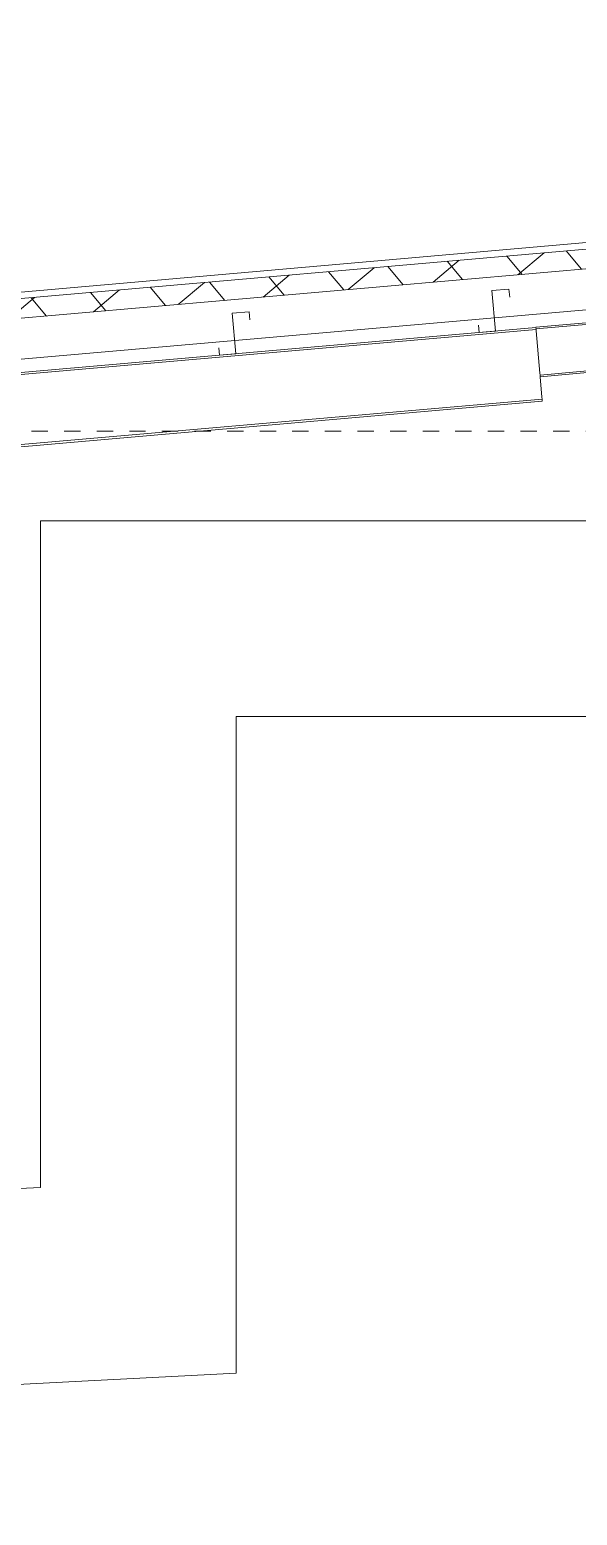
# Model space of a CAD drawing. Header units: metres. Extents: x 4238 to 4687, y -1 to 29.
# Drawn here: x 4622.58 to 4625.95, y 8.59 to 17.7 of the extents above; entities that cross this region are included whole.
import ezdxf

# ---------------------------------------------------------------- set-up
doc = ezdxf.new("R2010")
doc.units = ezdxf.units.M
doc.linetypes.add('AEC_Center', pattern=[0.024, 0.012, -0.004, 0.004, -0.004])
for name, color, linetype, lineweight in [('A-DETL', 90, 'Continuous', 13), ('A-FLOR-LEVL', 51, 'Continuous', 5), ('A-GENM', 13, 'Continuous', 5), ('A-ROOF', 132, 'Continuous', 5), ('A-ROOF-PATT', 132, 'Continuous', 15), ('S-BEAM', 12, 'Continuous', 5)]:
    doc.layers.add(name, color=color, linetype=linetype, lineweight=lineweight)

# ---------------------------------------------------------------- blocks, each defined once
blk = doc.blocks.new('Mechanical - Condensers - Mechanical - Condensers-1249279-SECTION - GRID A9-A10')
at = {"layer": 'A-GENM', "lineweight": 13}
for p, q in [((4575.3863, 14.6903), (4539.5747, 14.6903)), ((4539.5747, 14.6903), (4539.5747, 10.6021)), ((4540.7747, 9.4634), (4540.7747, 13.4903)), ((4540.7747, 13.4903), (4575.3863, 13.4903)), ((4539.5747, 10.6021), (4524.0691, 9.7895)), ((4524.1319, 8.5912), (4540.7747, 9.4634))]:
    blk.add_line(p, q, dxfattribs=at)
blk = doc.blocks.new('Structural Framing 11 - Structural Framing 1-1640090-SECTION - GRID A9-A10')
at = {"layer": 'S-BEAM'}
for p, q in [((4542.6144, 15.8771), (4538.4546, 15.5131)), ((4538.4673, 15.5015), (4542.6155, 15.8644)), ((4542.6144, 15.8771), (4542.6155, 15.8644)), ((4542.6155, 15.8644), (4542.6156, 15.8629)), ((4542.6409, 15.5745), (4542.6519, 15.4488)), ((4542.6529, 15.4374), (4538.8959, 15.1087)), ((4538.9086, 15.0971), (4542.654, 15.4248)), ((4542.6519, 15.4488), (4542.6529, 15.4374)), ((4542.6529, 15.4374), (4542.654, 15.4248))]:
    blk.add_line(p, q, dxfattribs=at)
blk = doc.blocks.new('Structural Framing 49 - Structural Framing 1-1640112-SECTION - GRID A9-A10')
at = {"layer": 'S-BEAM'}
for p, q in [((4542.6144, 15.8774), (4554.3161, 16.9012)), ((4554.317, 16.891), (4542.6153, 15.8672)), ((4554.3417, 16.6085), (4542.64, 15.5847)), ((4554.3426, 16.5983), (4542.6409, 15.5745)), ((4542.6162, 15.8559), (4542.6158, 15.8615)), ((4542.639, 15.5961), (4542.6162, 15.8559)), ((4542.64, 15.5847), (4542.639, 15.5961)), ((4542.6409, 15.5745), (4542.64, 15.5847))]:
    blk.add_line(p, q, dxfattribs=at)

msp = doc.modelspace()

# ---------------------------------------------------------------- hatches: boundary and pattern name
at = {"layer": 'A-ROOF-PATT', "lineweight": 5}
h = msp.add_hatch(dxfattribs=at)
h.set_pattern_fill('FP_199', color=256, angle=-135, style=0, pattern_type=2)
h.set_pattern_definition([(40, (4640.4423, 10.6554), (-0.1928363, 0.2298133), []), (130, (4640.4423, 10.6554), (-0.2298133, -0.1928363), [])])
h.paths.add_polyline_path([(4618.8851, 15.6139), (4641.3808, 17.582), (4661.1718, 15.8506), (4661.1718, 15.971), (4641.3808, 17.7025), (4618.8851, 15.7344)])
h.paths.add_polyline_path([(4631.6068, 16.8453), (4631.6068, 16.8453), (4631.6523, 16.8453)])
h.paths.add_polyline_path([(4631.6523, 16.851), (4631.6523, 16.851), (4631.7142, 16.851)])
h.paths.add_polyline_path([(4631.6797, 16.8538), (4631.6797, 16.8538), (4631.6848, 16.8538)])

# ---------------------------------------------------------------- linework, layer by layer
at = {"layer": 'A-DETL'}
for p, q in [((4625.5259, 16.1121), (4625.4213, 16.1029)), ((4625.4213, 16.1029), (4625.4431, 15.8539)), ((4625.5259, 16.1121), (4625.5302, 16.0622)), ((4623.932, 15.9726), (4623.8274, 15.9635)), ((4623.8274, 15.9635), (4623.8491, 15.7144)), ((4623.932, 15.9726), (4623.9363, 15.9228)), ((4625.3434, 15.8451), (4625.3395, 15.89)), ((4625.4431, 15.8539), (4625.3434, 15.8451)), ((4623.7495, 15.7057), (4623.7456, 15.7505)), ((4623.8491, 15.7144), (4623.7495, 15.7057))]:
    msp.add_line(p, q, dxfattribs=at)
at = {"layer": 'A-FLOR-LEVL', "linetype": 'AEC_Center'}
msp.add_line((4547.1964, 15.24), (4686.508, 15.24), dxfattribs=at)
at = {"layer": 'A-ROOF'}
msp.add_line((4618.8919, 15.6145), (4641.3808, 17.582), dxfattribs=at)
at = {"layer": 'A-ROOF', "lineweight": 15}
for p, q in [((4618.8851, 15.363), (4641.3808, 17.3311)), ((4631.5795, 16.8852), (4618.8851, 15.7745)), ((4631.562, 16.8435), (4618.8851, 15.7344))]:
    msp.add_line(p, q, dxfattribs=at)

# ---------------------------------------------------------------- block references
at = {"layer": 'A-GENM'}
msp.add_blockref('Mechanical - Condensers - Mechanical - Condensers-1249279-SECTION - GRID A9-A10', (83.0762, 0), dxfattribs=at)
at = {"layer": 'S-BEAM'}
for name in ['Structural Framing 49 - Structural Framing 1-1640112-SECTION - GRID A9-A10', 'Structural Framing 11 - Structural Framing 1-1640090-SECTION - GRID A9-A10']:
    msp.add_blockref(name, (83.0762, 0), dxfattribs=at)

doc.saveas('drawing.dxf')
